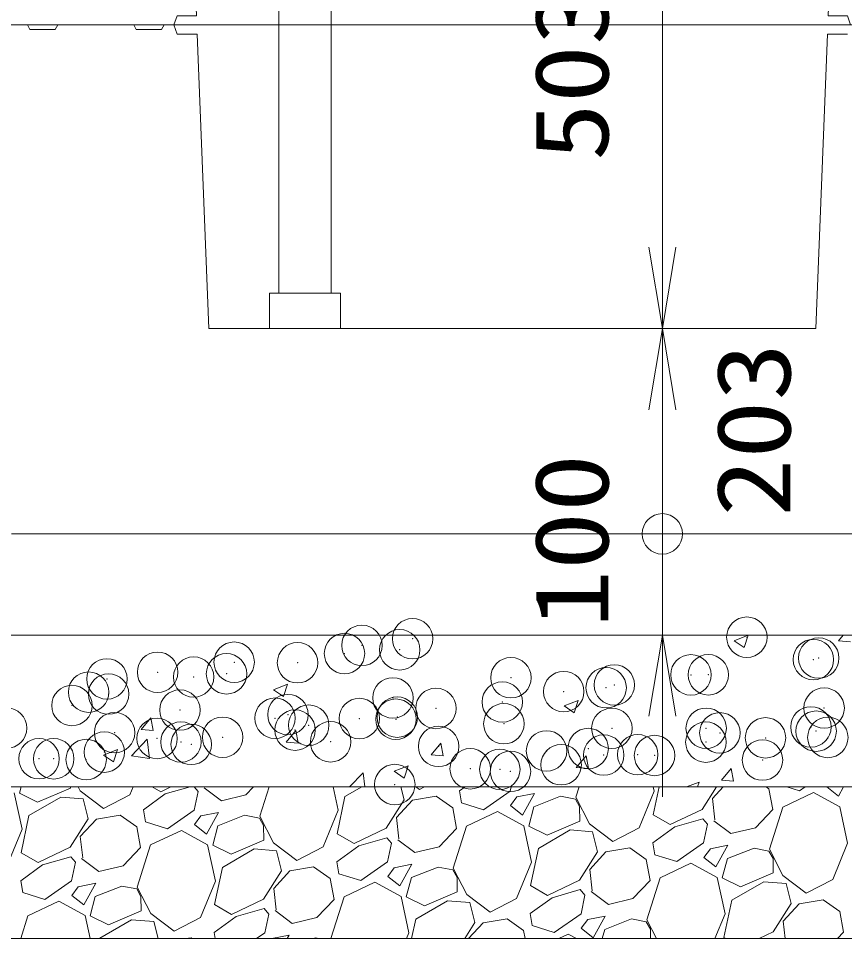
# Model space of a CAD drawing. Units: millimetres at full size. Extents: x -112800 to -79200, y 0 to 23760.
# Drawn here: x -91638 to -90821, y 6151 to 7060 of the extents above; entities that cross this region are included whole.
import ezdxf
from ezdxf.enums import TextEntityAlignment as Align

# ---------------------------------------------------------------- set-up
doc = ezdxf.new("R2010")
doc.units = ezdxf.units.MM
doc.header["$LTSCALE"] = 80.0044
doc.header["$PDMODE"] = 32
doc.header["$PDSIZE"] = 40
doc.linetypes.add('DASHED_SPACED', pattern=[12, 6, -6])
for name, color, linetype, lineweight in [('0_2', 4, 'Continuous', 13), ('FRP', 4, 'DASHED_SPACED', 13), ('寸法', 6, 'Continuous', 13), ('ﾊｯﾁﾝｸﾞ', 4, 'Continuous', 9)]:
    doc.layers.add(name, color=color, linetype=linetype, lineweight=lineweight)
doc.styles.add('ＭＳ ゴシック', font='')
doc.styles.get('ＭＳ ゴシック').set_extended_font_data('MS Gothic')

# ---------------------------------------------------------------- blocks, each defined once
blk = doc.blocks.new('open_arrow')
at = {"color": 0, "linetype": 'Continuous', "lineweight": -2}
blk.add_lwpolyline([(7.5, 1.25), (0, 0), (7.5, -1.25)], dxfattribs=at)
blk = doc.blocks.new('dimension_origin')
at = {"color": 0, "linetype": 'Continuous', "lineweight": -2}
blk.add_circle((0, 0), 1.25, dxfattribs=at)

msp = doc.modelspace()

# ---------------------------------------------------------------- linework, layer by layer
at = {"layer": '0_2', "color": 3}
for points in [[(-92003, 7054), (-88397, 7054), (-88397, 9510), (-92003, 9510)], [(-90837.76, 7063), (-90818.48, 7063), (-90815.48, 7054), (-91484.52, 7054), (-91481.52, 7063), (-91462.24, 7063), (-91470, 7257), (-90830, 7257)]]:
    msp.add_lwpolyline(points, close=True, dxfattribs=at)
for points in [[(-90818.48, 7045), (-90838.48, 7045), (-90850, 6754), (-91450, 6754), (-91461.52, 7045), (-91481.52, 7045), (-91484.52, 7054), (-91494.38, 7054), (-91496.88, 7049.5), (-91521.88, 7049.5), (-91524.38, 7054), (-91599.38, 7054), (-91601.88, 7049.5), (-91626.88, 7049.5), (-91629.38, 7054), (-91665.04, 7054)], [(-91645.04, 6551), (-90654.96, 6551)]]:
    msp.add_lwpolyline(points, dxfattribs=at)
at = {"layer": '0_2', "color": 7}
for points in [[(-92150, 7034), (-92150, 6884), (-91900, 6884), (-91900, 6301), (-90400, 6301), (-90400, 6884), (-88250, 6884), (-88250, 7034), (-90550, 7034), (-90550, 6451), (-91750, 6451), (-91750, 7034)], [(-91900, 6301), (-90400, 6301), (-90400, 6151), (-91900, 6151)]]:
    msp.add_lwpolyline(points, close=True, dxfattribs=at)
at = {"layer": 'FRP'}
msp.add_lwpolyline([(-91381, 10140), (-91381, 6789), (-91329, 6789), (-91329, 10260), (-91381, 10260), (-91381, 10172), (-91366, 10172), (-91366, 10185)], dxfattribs=at)
msp.add_lwpolyline([(-91390, 6754), (-91320, 6754), (-91320, 6789), (-91390, 6789)], close=True, dxfattribs=at)
at = {"layer": '寸法'}
for p, q in [((-91001.67, 7257), (-91001.67, 6754)), ((-91001.67, 6551), (-91001.67, 6754)), ((-91001.67, 6631), (-91001.67, 6291))]:
    msp.add_line(p, q, dxfattribs=at)
at = {"layer": 'ﾊｯﾁﾝｸﾞ'}
for p, q in [((-90930.73, 6445.42), (-90916.73, 6450.8)), ((-90920.78, 6438.71), (-90916.73, 6450.8)), ((-90827.6, 6445.38), (-90822.89, 6451)), ((-90930.73, 6445.42), (-90920.78, 6438.71)), ((-90827.6, 6445.38), (-90815.65, 6444.33)), ((-91386.2, 6396.93), (-91372.2, 6402.31)), ((-91386.2, 6396.93), (-91376.25, 6390.22)), ((-91376.25, 6390.22), (-91372.2, 6402.31)), ((-91098.78, 6380.92), (-91084.77, 6386.29)), ((-91088.83, 6374.21), (-91084.77, 6386.29)), ((-91098.78, 6380.92), (-91088.83, 6374.21)), ((-91517.11, 6357.69), (-91507.47, 6369.18)), ((-91505.16, 6356.65), (-91507.47, 6369.18)), ((-91517.11, 6357.69), (-91505.16, 6356.65)), ((-91373.66, 6345.14), (-91364.02, 6356.63)), ((-91361.71, 6344.1), (-91364.02, 6356.63)), ((-91526.58, 6331.75), (-91511.01, 6347.98)), ((-91508.82, 6328.96), (-91511.03, 6347.96)), ((-91373.66, 6345.14), (-91361.71, 6344.1)), ((-91230.21, 6332.59), (-91220.57, 6344.08)), ((-91218.26, 6331.54), (-91220.57, 6344.08)), ((-91554.25, 6332.43), (-91540.24, 6337.8)), ((-91554.25, 6332.43), (-91544.3, 6325.72)), ((-91544.3, 6325.72), (-91540.24, 6337.8)), ((-91526.61, 6331.72), (-91508.82, 6328.96)), ((-91230.21, 6332.59), (-91218.26, 6331.55)), ((-91086.76, 6320.04), (-91077.12, 6331.53)), ((-91074.8, 6318.99), (-91077.12, 6331.53)), ((-91266.82, 6316.41), (-91252.82, 6321.79)), ((-91256.87, 6309.7), (-91252.82, 6321.79)), ((-91310.87, 6301), (-91297.56, 6314.88)), ((-91295.97, 6301), (-91297.58, 6314.85)), ((-91266.82, 6316.41), (-91256.87, 6309.7)), ((-91086.76, 6320.04), (-91074.8, 6319)), ((-90943.31, 6307.49), (-90933.66, 6318.98)), ((-90931.35, 6306.44), (-90933.66, 6318.98)), ((-90977.81, 6301), (-90965.39, 6305.77)), ((-90966.99, 6301), (-90965.39, 6305.77)), ((-90943.31, 6307.49), (-90931.35, 6306.44)), ((-91634.66, 6259.1), (-91642.46, 6295.01)), ((-91635.73, 6301), (-91637.42, 6294.68)), ((-91637.42, 6294.68), (-91619.32, 6285.73)), ((-91619.32, 6285.73), (-91586.91, 6299.6)), ((-91586.91, 6299.6), (-91586.94, 6301)), ((-91579.4, 6301), (-91577.35, 6297.03)), ((-91577.35, 6297.03), (-91554.35, 6279.6)), ((-91528.19, 6293.09), (-91524.94, 6301)), ((-91493.12, 6293.94), (-91514.75, 6278.21)), ((-91497.64, 6296.17), (-91506.09, 6301)), ((-91487.49, 6301), (-91497.64, 6296.17)), ((-91468.43, 6301), (-91493.12, 6293.94)), ((-91460.66, 6296.51), (-91464.6, 6301)), ((-91460.66, 6296.51), (-91464.57, 6278.09)), ((-91454.59, 6300.01), (-91437.52, 6287.24)), ((-91453.38, 6300.71), (-91453.42, 6301)), ((-91413.41, 6293.08), (-91405.86, 6301)), ((-91390.38, 6301), (-91399.6, 6271.95)), ((-91322.17, 6277.85), (-91327.2, 6301)), ((-91315.46, 6291.43), (-91298.88, 6301)), ((-91260.17, 6301), (-91256.93, 6288.04)), ((-91245.35, 6301), (-91241.86, 6298.35)), ((-91241.86, 6298.35), (-91236.73, 6301)), ((-91196.72, 6301), (-91202.27, 6296.97)), ((-91200.3, 6285.17), (-91202.27, 6296.97)), ((-91152.08, 6296.84), (-91178.57, 6278.32)), ((-91151.2, 6301), (-91152.08, 6296.84)), ((-91128.11, 6294.52), (-91145.46, 6290.97)), ((-91139.99, 6273.11), (-91128.11, 6294.52)), ((-91083.84, 6301), (-91087.11, 6290.71)), ((-91024.46, 6260.6), (-91009.69, 6296.61)), ((-91010.8, 6273.34), (-91004.92, 6301)), ((-91009.69, 6296.61), (-91010.64, 6301)), ((-90948.11, 6301), (-90962.2, 6278.76)), ((-90952.18, 6289.4), (-90941.49, 6301)), ((-90899.1, 6301), (-90896.3, 6299.03)), ((-90892.57, 6278.55), (-90896.3, 6299.03)), ((-90852.18, 6295.4), (-90882.68, 6281.03)), ((-90866.08, 6297.08), (-90878.53, 6301)), ((-90860.47, 6301), (-90866.08, 6297.08)), ((-90826.24, 6281.28), (-90852.18, 6295.4)), ((-90839.12, 6301), (-90827.51, 6291.86)), ((-90827.51, 6291.86), (-90822.43, 6301)), ((-91627.95, 6272.67), (-91596.43, 6290.87)), ((-91596.43, 6290.87), (-91574.36, 6289.06)), ((-91574.36, 6289.06), (-91569.41, 6269.29)), ((-91554.35, 6279.6), (-91528.19, 6293.09)), ((-91437.52, 6287.24), (-91413.41, 6293.08)), ((-91323.29, 6254.58), (-91315.46, 6291.43)), ((-91256.93, 6288.04), (-91274.69, 6260.01)), ((-91264.66, 6270.64), (-91248.76, 6287.91)), ((-91248.76, 6287.91), (-91225.16, 6291.83)), ((-91225.16, 6291.83), (-91208.79, 6280.27)), ((-91178.57, 6278.32), (-91200.3, 6285.17)), ((-91145.46, 6290.97), (-91151.84, 6282.43)), ((-91102.22, 6291.68), (-91128.57, 6281.32)), ((-91087.62, 6288.8), (-91102.22, 6291.68)), ((-91083.42, 6281.52), (-91087.62, 6288.8)), ((-91087.11, 6290.71), (-91073.62, 6264.55)), ((-90949.65, 6268.23), (-90952.18, 6289.4)), ((-91512.79, 6266.41), (-91514.75, 6278.21)), ((-91464.57, 6278.09), (-91491.05, 6259.56)), ((-91440.59, 6275.76), (-91457.94, 6272.21)), ((-91452.48, 6254.35), (-91440.59, 6275.76)), ((-91336.95, 6241.84), (-91322.17, 6277.85)), ((-91205.05, 6259.79), (-91208.79, 6280.27)), ((-91164.67, 6276.65), (-91195.17, 6262.27)), ((-91138.73, 6262.52), (-91164.67, 6276.65)), ((-91151.84, 6282.43), (-91139.99, 6273.11)), ((-91128.57, 6281.32), (-91133.69, 6262.2)), ((-91083.18, 6267.11), (-91083.42, 6281.52)), ((-90962.2, 6278.76), (-90993.91, 6263.69)), ((-90909.68, 6260.59), (-90892.57, 6278.55)), ((-90882.68, 6281.03), (-90895.86, 6239.47)), ((-90818.44, 6245.37), (-90826.24, 6281.28)), ((-91635.77, 6235.82), (-91627.95, 6272.67)), ((-91569.41, 6269.29), (-91587.17, 6241.25)), ((-91577.15, 6251.89), (-91561.25, 6269.15)), ((-91561.25, 6269.15), (-91537.65, 6273.07)), ((-91537.65, 6273.07), (-91521.28, 6261.51)), ((-91457.94, 6272.21), (-91464.33, 6263.68)), ((-91414.71, 6272.93), (-91441.06, 6262.56)), ((-91400.11, 6270.04), (-91414.71, 6272.93)), ((-91395.91, 6262.77), (-91400.11, 6270.04)), ((-91399.59, 6271.95), (-91386.11, 6245.79)), ((-91262.14, 6249.47), (-91264.66, 6270.64)), ((-91115.59, 6253.25), (-91083.18, 6267.11)), ((-90993.91, 6263.69), (-91010.8, 6273.34)), ((-90961.64, 6269.39), (-90989.39, 6261.45)), ((-90956.92, 6264.03), (-90961.64, 6269.39)), ((-90950.86, 6267.53), (-90933.79, 6254.75)), ((-91649.43, 6223.09), (-91634.66, 6259.1)), ((-91517.54, 6241.04), (-91521.28, 6261.51)), ((-91491.05, 6259.56), (-91512.79, 6266.41)), ((-91477.15, 6257.89), (-91507.65, 6243.51)), ((-91451.22, 6243.76), (-91477.15, 6257.89)), ((-91464.33, 6263.68), (-91452.48, 6254.35)), ((-91441.06, 6262.56), (-91446.18, 6243.44)), ((-91395.67, 6248.35), (-91395.91, 6262.77)), ((-91274.69, 6260.01), (-91306.4, 6244.93)), ((-91222.16, 6241.83), (-91205.05, 6259.79)), ((-91195.17, 6262.27), (-91208.35, 6220.71)), ((-91130.93, 6226.61), (-91138.73, 6262.52)), ((-91133.69, 6262.2), (-91115.59, 6253.25)), ((-91124.22, 6240.18), (-91092.69, 6258.38)), ((-91092.69, 6258.38), (-91070.63, 6256.57)), ((-91073.62, 6264.55), (-91050.62, 6247.11)), ((-91050.62, 6247.11), (-91024.46, 6260.6)), ((-90989.39, 6261.45), (-91011.02, 6245.72)), ((-90956.92, 6264.03), (-90960.84, 6245.6)), ((-90933.79, 6254.75), (-90909.68, 6260.59)), ((-91574.62, 6230.71), (-91577.15, 6251.89)), ((-91428.08, 6234.49), (-91395.67, 6248.35)), ((-91306.4, 6244.93), (-91323.29, 6254.58)), ((-91274.12, 6250.63), (-91301.87, 6242.69)), ((-91269.41, 6245.27), (-91274.12, 6250.63)), ((-91263.35, 6248.77), (-91246.28, 6235.99)), ((-91070.63, 6256.57), (-91065.68, 6236.8)), ((-91587.17, 6241.25), (-91618.89, 6226.17)), ((-91534.65, 6223.08), (-91517.54, 6241.04)), ((-91507.65, 6243.51), (-91520.84, 6201.95)), ((-91443.42, 6207.85), (-91451.22, 6243.76)), ((-91446.18, 6243.44), (-91428.08, 6234.49)), ((-91436.7, 6221.43), (-91405.18, 6239.63)), ((-91405.18, 6239.63), (-91383.12, 6237.82)), ((-91386.11, 6245.79), (-91363.11, 6228.35)), ((-91363.11, 6228.35), (-91336.95, 6241.84)), ((-91301.87, 6242.69), (-91323.51, 6226.97)), ((-91269.41, 6245.27), (-91273.32, 6226.84)), ((-91246.28, 6235.99), (-91222.16, 6241.83)), ((-91132.04, 6203.34), (-91124.22, 6240.18)), ((-91057.52, 6236.66), (-91033.92, 6240.59)), ((-91033.92, 6240.59), (-91017.55, 6229.03)), ((-91009.06, 6233.93), (-91011.02, 6245.72)), ((-90960.84, 6245.6), (-90987.32, 6227.08)), ((-90954.21, 6239.73), (-90960.6, 6231.19)), ((-90936.86, 6243.28), (-90954.21, 6239.73)), ((-90948.75, 6221.86), (-90936.86, 6243.28)), ((-90910.98, 6240.44), (-90937.32, 6230.08)), ((-90896.38, 6237.55), (-90910.98, 6240.44)), ((-90895.86, 6239.47), (-90882.38, 6213.3)), ((-90833.22, 6209.36), (-90818.44, 6245.37)), ((-91618.89, 6226.17), (-91635.77, 6235.82)), ((-91586.61, 6231.87), (-91614.36, 6223.94)), ((-91581.9, 6226.51), (-91586.61, 6231.87)), ((-91383.12, 6237.82), (-91378.17, 6218.04)), ((-91065.68, 6236.8), (-91083.44, 6208.76)), ((-91073.42, 6219.4), (-91057.52, 6236.66)), ((-90987.32, 6227.08), (-91009.06, 6233.93)), ((-90960.6, 6231.19), (-90948.75, 6221.86)), ((-90937.32, 6230.08), (-90942.45, 6210.95)), ((-90892.18, 6230.28), (-90896.38, 6237.55)), ((-90891.94, 6215.87), (-90892.18, 6230.28)), ((-91614.36, 6223.94), (-91636, 6208.21)), ((-91581.9, 6226.51), (-91585.81, 6208.09)), ((-91575.84, 6230.01), (-91558.76, 6217.24)), ((-91558.76, 6217.24), (-91534.65, 6223.08)), ((-91444.53, 6184.58), (-91436.7, 6221.43)), ((-91370.01, 6217.91), (-91346.41, 6221.83)), ((-91346.41, 6221.83), (-91330.03, 6210.27)), ((-91321.55, 6215.17), (-91323.51, 6226.97)), ((-91273.32, 6226.84), (-91299.81, 6208.32)), ((-91249.35, 6224.52), (-91266.7, 6220.97)), ((-91261.24, 6203.11), (-91249.35, 6224.52)), ((-91223.46, 6221.68), (-91249.81, 6211.32)), ((-91208.86, 6218.8), (-91223.46, 6221.68)), ((-91145.7, 6190.6), (-91130.93, 6226.61)), ((-91013.81, 6208.55), (-91017.55, 6229.03)), ((-90973.42, 6225.4), (-91003.92, 6211.03)), ((-90947.49, 6211.28), (-90973.42, 6225.4)), ((-91378.17, 6218.04), (-91395.93, 6190.01)), ((-91385.91, 6200.64), (-91370.01, 6217.91)), ((-91299.81, 6208.32), (-91321.55, 6215.17)), ((-91266.7, 6220.97), (-91273.09, 6212.43)), ((-91273.09, 6212.43), (-91261.24, 6203.11)), ((-91204.66, 6211.52), (-91208.86, 6218.8)), ((-91208.35, 6220.71), (-91194.86, 6194.55)), ((-91070.89, 6198.23), (-91073.42, 6219.4)), ((-90924.35, 6202), (-90891.94, 6215.87)), ((-90882.38, 6213.3), (-90859.38, 6195.87)), ((-91634.03, 6196.41), (-91636, 6208.21)), ((-91585.81, 6208.09), (-91612.3, 6189.56)), ((-91561.84, 6205.76), (-91579.19, 6202.21)), ((-91573.72, 6184.35), (-91561.84, 6205.76)), ((-91535.95, 6202.93), (-91562.3, 6192.56)), ((-91521.35, 6200.04), (-91535.95, 6202.93)), ((-91458.19, 6171.84), (-91443.42, 6207.85)), ((-91326.3, 6189.79), (-91330.03, 6210.27)), ((-91285.91, 6206.65), (-91316.41, 6192.27)), ((-91259.97, 6192.52), (-91285.91, 6206.65)), ((-91249.81, 6211.32), (-91254.94, 6192.2)), ((-91204.43, 6197.11), (-91204.66, 6211.52)), ((-91115.15, 6193.69), (-91132.04, 6203.34)), ((-91083.44, 6208.76), (-91115.15, 6193.69)), ((-91030.92, 6190.59), (-91013.81, 6208.55)), ((-91003.92, 6211.03), (-91017.11, 6169.47)), ((-90939.69, 6175.37), (-90947.49, 6211.28)), ((-90942.45, 6210.95), (-90924.35, 6202)), ((-90932.97, 6188.94), (-90901.45, 6207.14)), ((-90901.45, 6207.14), (-90879.39, 6205.33)), ((-90879.39, 6205.33), (-90874.44, 6185.56)), ((-90859.38, 6195.87), (-90833.22, 6209.36)), ((-91612.3, 6189.56), (-91634.03, 6196.41)), ((-91579.19, 6202.21), (-91585.57, 6193.68)), ((-91517.15, 6192.77), (-91521.35, 6200.04)), ((-91520.84, 6201.95), (-91507.35, 6175.79)), ((-91383.38, 6179.47), (-91385.91, 6200.64)), ((-91236.84, 6183.25), (-91204.43, 6197.11)), ((-91194.86, 6194.55), (-91171.86, 6177.11)), ((-91082.88, 6199.39), (-91110.63, 6191.45)), ((-91078.17, 6194.03), (-91082.88, 6199.39)), ((-91078.17, 6194.03), (-91082.08, 6175.6)), ((-91072.11, 6197.53), (-91055.03, 6184.75)), ((-91598.4, 6187.89), (-91628.9, 6173.51)), ((-91572.46, 6173.76), (-91598.4, 6187.89)), ((-91585.57, 6193.68), (-91573.72, 6184.35)), ((-91562.3, 6192.56), (-91567.42, 6173.44)), ((-91516.91, 6178.35), (-91517.15, 6192.77)), ((-91395.93, 6190.01), (-91427.64, 6174.93)), ((-91343.41, 6171.83), (-91326.3, 6189.79)), ((-91316.41, 6192.27), (-91329.5, 6151)), ((-91252.17, 6156.61), (-91259.97, 6192.52)), ((-91254.94, 6192.2), (-91236.84, 6183.25)), ((-91245.46, 6170.18), (-91213.94, 6188.38)), ((-91213.94, 6188.38), (-91191.88, 6186.57)), ((-91191.88, 6186.57), (-91186.93, 6166.8)), ((-91171.86, 6177.11), (-91145.7, 6190.6)), ((-91110.63, 6191.45), (-91132.27, 6175.72)), ((-91055.03, 6184.75), (-91030.92, 6190.59)), ((-90940.8, 6152.09), (-90932.97, 6188.94)), ((-90874.44, 6185.56), (-90892.2, 6157.52)), ((-90882.18, 6168.16), (-90866.28, 6185.42)), ((-90866.28, 6185.42), (-90842.68, 6189.34)), ((-90842.68, 6189.34), (-90826.3, 6177.78)), ((-91549.32, 6164.49), (-91516.91, 6178.35)), ((-91507.35, 6175.79), (-91484.35, 6158.35)), ((-91427.64, 6174.93), (-91444.53, 6184.58)), ((-91395.37, 6180.63), (-91423.12, 6172.69)), ((-91390.66, 6175.27), (-91395.37, 6180.63)), ((-91384.59, 6178.77), (-91367.52, 6165.99)), ((-91130.3, 6163.93), (-91132.27, 6175.72)), ((-91082.08, 6175.6), (-91108.57, 6157.08)), ((-90822.57, 6157.31), (-90826.3, 6177.78)), ((-91628.9, 6173.51), (-91636.04, 6151)), ((-91567.52, 6151), (-91572.46, 6173.76)), ((-91567.42, 6173.44), (-91549.32, 6164.49)), ((-91557.95, 6151.43), (-91526.43, 6169.63)), ((-91526.43, 6169.63), (-91504.36, 6167.82)), ((-91504.36, 6167.82), (-91500.15, 6151)), ((-91484.35, 6158.35), (-91458.19, 6171.84)), ((-91423.12, 6172.69), (-91444.75, 6156.97)), ((-91390.66, 6175.27), (-91394.57, 6156.84)), ((-91367.52, 6165.99), (-91343.41, 6171.83)), ((-91249.53, 6151), (-91245.46, 6170.18)), ((-91186.93, 6166.8), (-91196.93, 6151)), ((-91193.19, 6151), (-91178.76, 6166.66)), ((-91178.76, 6166.66), (-91155.16, 6170.59)), ((-91155.16, 6170.59), (-91138.79, 6159.03)), ((-91075.46, 6169.73), (-91081.84, 6161.19)), ((-91058.11, 6173.28), (-91075.46, 6169.73)), ((-91069.99, 6151.86), (-91058.11, 6173.28)), ((-91032.22, 6170.44), (-91058.57, 6160.08)), ((-91017.62, 6167.55), (-91032.22, 6170.44)), ((-91013.42, 6160.28), (-91017.62, 6167.55)), ((-91017.11, 6169.47), (-91007.59, 6151)), ((-90949.68, 6151), (-90939.69, 6175.37)), ((-90880.13, 6151), (-90882.18, 6168.16)), ((-91137.33, 6151), (-91138.79, 6159.03)), ((-91108.57, 6157.08), (-91130.3, 6163.93)), ((-91081.84, 6161.19), (-91069.99, 6151.86)), ((-91058.57, 6160.08), (-91061, 6151)), ((-91013.27, 6151), (-91013.42, 6160.28)), ((-90892.2, 6157.52), (-90905.91, 6151)), ((-91558.04, 6151), (-91557.95, 6151.43)), ((-91472.65, 6151), (-91467.65, 6151.83)), ((-91467.65, 6151.83), (-91466.48, 6151)), ((-91443.76, 6151), (-91444.75, 6156.97)), ((-91394.57, 6156.84), (-91402.92, 6151)), ((-91370.59, 6154.52), (-91387.8, 6151)), ((-91372.55, 6151), (-91370.59, 6154.52)), ((-91344.71, 6151.68), (-91346.44, 6151)), ((-91341.25, 6151), (-91344.71, 6151.68)), ((-91254.47, 6151), (-91252.17, 6156.61)), ((-91094.67, 6155.4), (-91104.01, 6151)), ((-91086.58, 6151), (-91094.67, 6155.4)), ((-90938.89, 6151), (-90940.8, 6152.09)), ((-90828.57, 6151), (-90822.57, 6157.31))]:
    msp.add_line(p, q, dxfattribs=at)
for p in [(-91248.62, 6447.4), (-90918.09, 6448.89), (-91298.69, 6440.81), (-91315.93, 6432.74), (-91261.35, 6436.45), (-91425, 6424.18), (-91362.37, 6423.64), (-90852.32, 6426.74), (-90847.06, 6428.31), (-91500.75, 6414.21), (-91432.57, 6412.72), (-90973.37, 6411.68), (-90956.19, 6411.75), (-91550.82, 6407.62), (-91465.06, 6409.56), (-91151.37, 6408.85), (-91049.11, 6401.71), (-91568.93, 6394.57), (-91549.2, 6392.7), (-91099.18, 6395.12), (-91057.21, 6398.95), (-91268.01, 6388.83), (-91159.9, 6384.86), (-91585.38, 6381.39), (-91478.62, 6376.88), (-91225.49, 6378.49), (-90841.71, 6378.9), (-91384.64, 6368.81), (-91371.86, 6372.37), (-91301.24, 6368.52), (-91265.09, 6367.86), (-91263.78, 6369.87), (-91649.98, 6359.04), (-91364.8, 6357.06), (-91351.31, 6361.93), (-91158.33, 6363.35), (-91051.56, 6358.84), (-90958.35, 6358.88), (-90854.75, 6360.17), (-90849.6, 6356.02), (-91543.21, 6354.53), (-91501.28, 6348.79), (-91436.45, 6350.02), (-90944.8, 6354.33), (-90899.67, 6349.43), (-90838.03, 6349.82), (-91477.62, 6345.3), (-91467.49, 6342.98), (-91329.69, 6345.51), (-91222.92, 6340.99), (-91074.99, 6338.86), (-90958.62, 6345.17), (-91617.92, 6328.77), (-91603.43, 6328.73), (-91553.36, 6335.32), (-91116.16, 6336.48), (-91059.65, 6332.37), (-91025.98, 6332.8), (-91009.39, 6331.97), (-91571.36, 6327.99), (-91101.73, 6322.83), (-90902.63, 6327.46), (-91191.62, 6318.84), (-91162.33, 6318.28), (-91151.8, 6316.24), (-91266.21, 6303.29)]:
    msp.add_point(p, dxfattribs=at)

# ---------------------------------------------------------------- block references
at = {"layer": '寸法'}
for name, p, xscale, yscale, rotation in [('open_arrow', (-91001.67, 6754), 10.7, 10.7, 90), ('open_arrow', (-91001.67, 6754), 10.7, 10.7, 270), ('dimension_origin', (-91001.67, 6551), 16, 16, 90), ('dimension_origin', (-91001.67, 6551), 16, 16, 90), ('open_arrow', (-91001.67, 6451), 10.7, 10.7, 270)]:
    msp.add_blockref(name, p, dxfattribs=dict(at, xscale=xscale, yscale=yscale, rotation=rotation))

# ---------------------------------------------------------------- texts
at = {"layer": '寸法', "style": 'ＭＳ ゴシック', "width": 1.15}
for s, p in [('503', (-91091.67, 7005.5)), ('203', (-90911.67, 6654)), ('100', (-91091.67, 6544))]:
    msp.add_text(s, height=73.31, rotation=90, dxfattribs=at).set_placement(p, align=Align.MIDDLE_CENTER)

doc.saveas('drawing.dxf')
